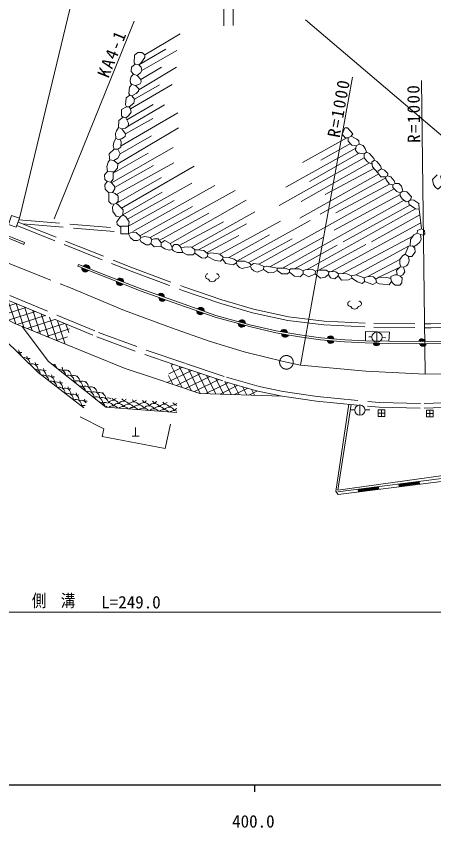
# Model space of a CAD drawing. Units: millimetres, scale not verified. Extents: x 40000 to 680000, y 20000 to 380000.
# Drawn here: x 433044 to 494320, y 198715 to 317904 of the extents above; entities that cross this region are included whole.
import ezdxf
from ezdxf.enums import TextEntityAlignment as Align

# ---------------------------------------------------------------- set-up
doc = ezdxf.new("R2010")
doc.units = ezdxf.units.MM
doc.header["$LTSCALE"] = 1000
doc.linetypes.add('CHAIN', pattern=[18.5, 12, -1.5, 3.5, -1.5])
doc.linetypes.add('DASHED', pattern=[7.5, 6, -1.5])
for name, color, linetype, lineweight in [('M-BGD', 7, 'Continuous', 13), ('M-BMK', 2, 'CHAIN', 13), ('M-STR-HTXT', 7, 'Continuous', 13), ('M-STR-STRC', 7, 'Continuous', 13), ('M-TTL-BAND', 7, 'Continuous', 25)]:
    doc.layers.add(name, color=color, linetype=linetype, lineweight=lineweight)
doc.styles.add('ＭＳ ゴシック', font='')
doc.styles.get('ＭＳ ゴシック').set_extended_font_data('MS Gothic')

msp = doc.modelspace()

# ---------------------------------------------------------------- hatches: boundary and pattern name
at = {"layer": 'M-BGD'}
h = msp.add_hatch(dxfattribs=at)
h.set_pattern_fill('USER', color=256, style=0, pattern_type=2)
h.set_pattern_definition([(18.005, (432394, 274471), (-309.1, 951.03), []), (108.005, (432394, 274471), (-951.03, -309.1), [])])
h.paths.add_polyline_path([(428415, 275038), (432959, 272723), (440292, 269722), (440994, 272413), (431826, 276214), (429169, 277236)])
h = msp.add_hatch(dxfattribs=at)
h.set_pattern_fill('USER', color=256, style=0, pattern_type=2)
h.set_pattern_definition([(26.382, (457561, 265298), (-444.36, 895.85), []), (116.382, (457561, 265298), (-895.85, -444.36), [])])
h.paths.add_polyline_path([(455123, 264158), (459999, 262515), (468296, 262219), (468518, 262861), (465470, 263729), (463243, 264387), (455876, 266866)])

# ---------------------------------------------------------------- linework, layer by layer
for p, q in [((433518, 288260), (440900, 318919)), ((451897, 312228), (457081, 315313)), ((451060, 310787), (455012, 313059)), ((456593, 312873), (451478, 309935)), ((451024, 307087), (456561, 310431)), ((451323, 308633), (454384, 310410)), ((449835, 304280), (455918, 307891)), ((450408, 305721), (454058, 307844)), ((449272, 302708), (453118, 304947)), ((449447, 301739), (454807, 304885)), ((448421, 298883), (456743, 303734)), ((449059, 300639), (453102, 302886)), ((447943, 296208), (456857, 301491)), ((448284, 297695), (452900, 300349)), ((475075, 296417), (481568, 300047)), ((477724, 296742), (482101, 299221)), ((447027, 293411), (456063, 298627)), ((472587, 292823), (482904, 298546)), ((447292, 294838), (452392, 297781)), ((471615, 290096), (484114, 297111)), ((476078, 293651), (483383, 297792)), ((447485, 292734), (453180, 296003)), ((447734, 291703), (456192, 296355)), ((448479, 289731), (459138, 295884)), ((474853, 290692), (484911, 296362)), ((474667, 288259), (486237, 294761)), ((478386, 291745), (485543, 295541)), ((447725, 290382), (454356, 294212)), ((449367, 288106), (458800, 293391)), ((477669, 288847), (487278, 294149)), ((479958, 289033), (487848, 293252)), ((448701, 288724), (454454, 292044)), ((450177, 286281), (462182, 293025)), ((452714, 285427), (465158, 292306)), ((468631, 281507), (488518, 292531)), ((449519, 287049), (456220, 290859)), ((455637, 284538), (466791, 290882)), ((472112, 280900), (489966, 290886)), ((479701, 286462), (489388, 291707)), ((451164, 285654), (458929, 289965)), ((481025, 284777), (490825, 290169)), ((454029, 284989), (461329, 289000)), ((458818, 284000), (468065, 289189)), ((475724, 280689), (491643, 289610)), ((485179, 284770), (492269, 288712)), ((492544, 286657), (492157, 289546)), ((456936, 284210), (463463, 287729)), ((459802, 283588), (466852, 287396)), ((462939, 282956), (471810, 287813)), ((465408, 281946), (476157, 287921)), ((479322, 280394), (492424, 287555)), ((428963, 286508), (434147, 284402)), ((429070, 286789), (434260, 284680)), ((460988, 283137), (465721, 285707)), ((464261, 282483), (470230, 285784)), ((467063, 281706), (473553, 285225)), ((470279, 281094), (478144, 285437)), ((480931, 280113), (491249, 285619)), ((434147, 284402), (434260, 284680)), ((473889, 280787), (480165, 284289)), ((477472, 280586), (484366, 284375)), ((482864, 279913), (490591, 284147)), ((442077, 281176), (442187, 281455)), ((442187, 281455), (446538, 279740)), ((484630, 279655), (489362, 282174)), ((442077, 281176), (446428, 279461)), ((486242, 279603), (489496, 281121)), ((446428, 279461), (451383, 277529)), ((446538, 279740), (451488, 277810)), ((451488, 277810), (456996, 275857)), ((451383, 277529), (456896, 275574)), ((456896, 275574), (462251, 273687)), ((456996, 275857), (462341, 273973)), ((462251, 273687), (467263, 272311)), ((462341, 273973), (467337, 272601)), ((467263, 272311), (471135, 271400)), ((467337, 272601), (471195, 271694)), ((471135, 271400), (474635, 270793)), ((471195, 271694), (474681, 271089)), ((474635, 270793), (477694, 270372)), ((474681, 271089), (477726, 270670)), ((477726, 270670), (481258, 270391)), ((485243, 270808), (484778, 270829)), ((485987, 271530), (485987, 270030)), ((486730, 270704), (487309, 270673)), ((477694, 270372), (481240, 270091)), ((481240, 270091), (484269, 269951)), ((481258, 270391), (484280, 270251)), ((484269, 269951), (487738, 269857)), ((484280, 270251), (487743, 270157)), ((487738, 269857), (496230, 269809)), ((487743, 270157), (496226, 270109)), ((482219, 260098), (482735, 260098)), ((483481, 260807), (483481, 259307)), ((484233, 260088), (484915, 260077)), ((487159, 260120), (486159, 260120)), ((486159, 260120), (486159, 259120)), ((486659, 259120), (486659, 260120)), ((487159, 259120), (487159, 260120)), ((494236, 260049), (493236, 260049)), ((493236, 260049), (493236, 259049)), ((493736, 259049), (493736, 260049)), ((494236, 259049), (494236, 260049)), ((487159, 259620), (486159, 259620)), ((486159, 259120), (487159, 259120)), ((494236, 259549), (493236, 259549)), ((493236, 259049), (494236, 259049)), ((450571, 256248), (450571, 257498)), ((450071, 256249), (451071, 256248)), ((480254, 248044), (501167, 250727)), ((480305, 247647), (501218, 250330)), ((489181, 249189), (489232, 248793)), ((489191, 249110), (492167, 249492)), ((489202, 249031), (492177, 249412)), ((489212, 248951), (492187, 249333)), ((489222, 248872), (492198, 249254)), ((492208, 249174), (492157, 249571)), ((483230, 248426), (483281, 248029)), ((483240, 248346), (486216, 248728)), ((483250, 248267), (486226, 248649)), ((483261, 248188), (486236, 248569)), ((483271, 248108), (486246, 248490)), ((486257, 248411), (486206, 248807))]:
    msp.add_line(p, q, dxfattribs=at)
at = {"layer": 'M-BGD', "linetype": 'DASHED'}
for p, q in [((433316, 287666), (450105, 280957)), ((433432, 288008), (448414, 286762)), ((433949, 287413), (448368, 286214)), ((433112, 287155), (449907, 280444)), ((449907, 280444), (457467, 277632)), ((450105, 280957), (457652, 278150)), ((457652, 278150), (463229, 276231)), ((432086, 276864), (445123, 271458)), ((457467, 277632), (463062, 275707)), ((431826, 276214), (444868, 270806)), ((463062, 275707), (467730, 274338)), ((463229, 276231), (467866, 274871)), ((467730, 274338), (472899, 273211)), ((467866, 274871), (472990, 273754)), ((472899, 273211), (478208, 272577)), ((472990, 273754), (478254, 273126)), ((478254, 273126), (485540, 272776)), ((493907, 272705), (501298, 273017)), ((478208, 272577), (485525, 272226)), ((485525, 272226), (493916, 272155)), ((485540, 272776), (493907, 272705)), ((493916, 272155), (501341, 272468)), ((444868, 270806), (451896, 268217)), ((445123, 271458), (452130, 268877)), ((451896, 268217), (457658, 266261)), ((452130, 268877), (457882, 266924)), ((457658, 266261), (463705, 264232)), ((457882, 266924), (463913, 264901)), ((463913, 264901), (468688, 263540)), ((463705, 264232), (468518, 262861)), ((468688, 263540), (472209, 262773)), ((468518, 262861), (472086, 262083)), ((472209, 262773), (477194, 262075)), ((472086, 262083), (477111, 261380)), ((477111, 261380), (486321, 260467)), ((477194, 262075), (486363, 261167)), ((486363, 261167), (492917, 261026)), ((492917, 261026), (497937, 261200)), ((486321, 260467), (492921, 260326)), ((492921, 260326), (497988, 260501))]:
    msp.add_line(p, q, dxfattribs=at)
at = {"layer": 'M-BGD'}
for points in [[(450378, 312166), (450332, 311081), (450502, 310849), (451060, 310787), (451354, 311004), (451897, 311840), (451897, 312228), (451478, 312600), (450905, 312600)], [(492157, 289546), (491643, 289610), (490690, 290261), (490597, 290680), (490899, 290935), (491411, 290912), (492131, 290400)], [(432366, 288652), (431904, 287295), (433056, 286903), (433518, 288260)], [(448414, 287049), (448414, 285944), (449519, 285944), (449519, 287049)], [(449519, 285944), (449801, 285376), (450317, 284942), (450823, 284942), (451164, 285107), (451309, 285406), (451164, 285654), (450648, 286130), (449832, 286078)]]:
    msp.add_lwpolyline(points, close=True, dxfattribs=at)
for points in [[(450502, 310849), (449960, 310415), (449929, 309796), (450269, 309377), (450796, 309191), (451276, 309578), (451478, 309935), (451401, 310415), (451060, 310787)], [(450269, 309377), (449913, 309052), (449773, 308494), (449804, 308060), (450006, 307874), (450548, 307719), (451214, 307982), (451385, 308277), (451323, 308633), (450796, 309191)], [(450006, 307874), (449680, 307487), (449556, 306573), (449726, 306309), (450021, 306216), (450656, 306542), (450997, 306882), (451044, 307239), (450548, 307719)], [(449726, 306309), (449169, 305907), (449091, 304900), (449215, 304574), (449633, 304574), (450315, 305147), (450408, 305721), (450021, 306216)], [(449215, 304574), (448502, 304187), (448486, 303273), (448734, 303056), (449137, 302963), (449525, 303257), (449912, 303799), (449835, 304280), (449633, 304574)], [(448734, 303056), (448083, 302576), (448052, 301584), (448517, 301352), (449075, 301460), (449447, 301739), (449540, 302204), (449137, 302963)], [(448052, 301584), (447758, 301088), (447603, 300670), (447665, 300004), (448021, 299802), (448501, 299895), (449044, 300236), (449059, 300639), (448517, 301352)], [(481775, 300040), (481326, 300055), (480890, 300574), (481264, 301527), (481651, 301527), (482426, 300628), (482209, 300272)], [(448245, 299846), (448455, 299492), (448408, 298656), (447959, 298392), (447432, 298377), (447277, 298857), (447370, 299368), (447665, 300004)], [(482952, 298893), (482317, 298986), (481775, 299575), (481775, 300040), (482209, 300272), (483046, 299853), (483309, 299590), (483386, 299094)], [(447432, 298377), (446704, 297711), (446734, 296998), (446796, 296812), (447354, 296734), (447959, 297075), (448284, 297695), (447959, 298392)], [(484099, 297700), (483138, 297824), (482859, 298227), (482952, 298893), (483386, 299094), (483944, 298908), (484254, 298459), (484471, 297947)], [(446796, 296812), (446533, 296471), (446347, 295821), (446455, 295108), (447029, 295030), (447462, 295108), (447881, 295588), (447943, 296208), (447354, 296734)], [(485275, 296196), (484594, 296506), (484114, 297111), (484099, 297700), (484471, 297947), (484904, 297730), (485509, 296987), (485617, 296770)], [(486128, 294910), (485322, 295778), (485245, 296460), (485617, 296770), (485989, 296584), (486500, 295917), (486655, 295468)], [(446455, 295108), (446021, 294612), (446068, 293946), (446393, 293651), (446920, 293527), (447292, 293992), (447292, 295077)], [(487243, 294306), (486546, 294337), (486128, 294910), (486159, 295220), (486655, 295468), (487104, 295282), (487600, 294817), (487553, 294445)], [(488297, 293144), (487848, 293252), (487336, 293887), (487243, 294306), (487553, 294445), (488034, 294306), (488514, 293732), (488653, 293329)], [(494808, 294630), (494126, 293902), (494296, 293189), (494560, 292755), (494947, 292507), (495474, 293003), (495489, 293700), (495288, 294475)], [(446393, 293651), (446037, 293125), (446098, 292489), (446641, 291962), (447152, 292024), (447493, 292551), (447477, 292923), (446920, 293527)], [(489397, 291966), (488901, 292167), (488297, 292741), (488297, 293144), (488653, 293329), (489180, 293314), (489567, 292957), (489769, 292198)], [(446641, 291962), (446656, 290676), (446966, 290351), (447353, 290320), (447725, 290382), (448019, 290723), (448019, 291482), (447539, 291854), (447152, 292024)], [(490597, 290680), (490295, 290656), (489706, 291067), (489381, 291517), (489397, 291966), (489769, 292198), (490373, 292090), (491039, 291392), (490899, 290935)], [(447353, 290320), (447183, 289871), (447229, 289220), (447725, 288538), (448282, 288414), (448701, 288724), (448747, 289468), (447957, 290242), (447725, 290382)], [(449519, 287049), (449638, 287724), (449142, 288422), (448701, 288724)], [(448282, 288414), (447810, 287709), (447841, 287306), (448414, 286934)], [(491909, 286037), (491940, 286424), (492544, 286657), (492962, 286455), (493024, 285928), (492810, 285772), (492373, 285835)], [(451164, 285107), (451402, 284776), (452135, 284332), (452517, 284332), (452817, 284518), (452920, 285117), (452714, 285427), (451929, 285551), (451309, 285406)], [(452920, 285117), (453323, 285230), (453860, 285199), (454325, 284621), (454335, 284073), (453302, 284053), (452817, 284518)], [(454325, 284621), (454862, 284951), (455637, 284538), (455916, 284011), (455915, 283639), (455492, 283567), (454862, 283763), (454335, 284073)], [(490872, 284169), (490901, 285092), (491382, 285820), (491909, 286037), (492373, 285835), (492451, 285169), (492296, 284704), (491815, 284333), (491327, 284046)], [(455916, 284011), (456246, 284383), (456763, 284362), (457103, 284063), (457196, 283928), (457516, 283195), (456649, 283205), (456122, 283453), (455915, 283639)], [(457196, 283928), (458157, 284042), (458818, 284000), (459262, 283577), (459241, 283091), (458942, 282854), (458136, 282874), (457516, 283195)], [(490126, 282939), (490436, 283620), (490591, 284147), (491180, 284193), (491521, 283852), (491583, 283248), (491087, 282628), (490601, 282618)], [(459241, 283091), (460254, 282420), (460780, 282378), (461111, 282626), (461142, 283008), (460584, 283473), (459665, 283608), (459262, 283577)], [(461111, 282626), (462237, 282047), (463001, 281954), (463301, 282202), (463394, 282533), (462939, 282956), (462454, 283070), (461545, 283153), (461142, 283008)], [(463301, 282202), (463817, 281575), (464881, 281399), (465367, 281709), (465408, 281946), (465015, 282246), (464261, 282483), (463394, 282533)], [(489496, 281121), (489320, 281524), (489362, 282174), (489734, 282722), (490126, 282939), (490601, 282618), (490725, 281967), (490539, 281451), (490312, 281224), (489899, 281069)], [(465408, 281946), (465611, 281936), (466616, 281908), (467319, 281591), (467498, 281343), (467408, 281144), (466189, 280855), (465797, 280979), (465446, 281350), (465367, 281709)], [(467498, 281343), (467846, 281569), (468631, 281507), (469395, 281124), (469333, 280701), (468816, 280463), (468393, 280329), (467938, 280525), (467567, 280825), (467408, 281144)], [(469333, 280701), (470076, 280236), (470800, 280256), (471326, 280566), (471326, 280886), (470882, 280990), (469746, 281186), (469395, 281124)], [(471326, 280886), (472504, 280907), (473134, 280669), (473155, 280328), (472845, 280091), (472008, 280091), (471326, 280566)], [(473155, 280328), (473867, 279708), (474725, 279646), (475158, 280049), (475148, 280534), (474549, 280793), (473361, 280783), (473134, 280669)], [(475158, 280049), (475985, 279646), (476914, 280049), (476956, 280462), (476543, 280720), (475448, 280679), (475148, 280534)], [(476956, 280462), (477472, 280586), (478588, 280585), (478918, 280296), (478887, 279986), (478391, 279573), (477679, 279439), (476914, 280049)], [(478887, 279986), (479166, 279501), (479786, 279325), (480313, 279759), (480323, 280069), (479931, 280379), (479084, 280399), (478918, 280296)], [(480313, 279759), (480788, 279139), (481821, 279190), (482275, 279418), (482265, 279769), (481563, 280058), (480612, 280141), (480323, 280069)], [(488958, 279902), (488876, 280573), (489320, 281028), (489496, 281121), (489899, 281069), (490095, 280387), (489795, 279902), (489372, 279737)], [(482265, 279769), (482864, 279913), (484104, 279459), (484176, 278932), (483794, 278653), (483112, 278901), (482275, 279418)], [(484176, 278932), (485384, 278518), (485901, 278797), (485839, 279303), (485488, 279634), (484630, 279655), (484104, 279459)], [(485839, 279303), (486242, 279603), (487430, 279551), (488008, 279386), (488101, 278921), (487791, 278456), (486830, 278539), (486293, 278601), (485901, 278797)], [(488008, 279386), (488039, 279685), (488587, 279902), (488958, 279902), (489372, 279737), (489671, 279468), (489630, 278735), (489340, 278404), (488638, 278425), (488339, 278652), (488101, 278921)], [(428415, 275038), (432959, 272723), (433912, 272328), (449053, 266143), (453061, 264852), (459999, 262515), (472086, 262083)], [(433912, 272328), (437775, 267186), (446176, 260491), (456599, 259688)], [(430743, 270575), (431180, 270550), (436253, 265563), (442980, 260368)], [(484280, 270251), (484319, 271589), (487821, 271496), (487743, 270157)], [(481873, 260908), (479964, 248078), (480300, 247647)], [(482211, 260874), (480266, 248275), (503438, 251511), (502671, 252325), (502275, 260976)], [(442410, 259089), (445896, 257310), (445652, 256160), (454925, 254415), (455692, 257971)]]:
    msp.add_lwpolyline(points, dxfattribs=at)
for centre in [(485987, 270780), (483481, 260057)]:
    msp.add_circle(centre, 750, dxfattribs=at)
for centre, radius, start, end in [((443320, 280888), 512, 351.16253, 145.80176), ((443320, 280888), 410, 354.40783, 142.55647), ((443192, 280858), 512, 171.16253, 325.80176), ((443192, 280858), 410, 174.40783, 322.55647), ((443192, 280858), 308, 179.94227, 317.02202), ((443192, 280858), 205, 191.76554, 305.19876), ((443320, 280888), 308, 359.94227, 137.02202), ((443320, 280888), 205, 11.76554, 125.19876), ((448265, 278865), 512, 171.38077, 326.02), ((448265, 278865), 410, 174.62607, 322.77471), ((448304, 278931), 512, 351.38077, 146.02), ((448304, 278931), 410, 354.62607, 142.77471), ((448304, 278931), 308, 0.16051, 137.24026), ((448304, 278931), 205, 11.98378, 125.417), ((461215, 279685), 400, 95.97025, 279.29191), ((461813, 279450), 557, 196.70977, 343.26988), ((462411, 279685), 400, 260.68774, 84.0094), ((448265, 278865), 308, 180.16051, 317.24026), ((448265, 278865), 205, 191.98378, 305.417), ((454271, 276704), 512, 353.15433, 147.79357), ((454271, 276704), 410, 356.39963, 144.54827), ((454506, 276541), 512, 173.15433, 327.79357), ((454271, 276704), 308, 1.93408, 139.01382), ((454506, 276541), 410, 176.39963, 324.54827), ((454271, 276704), 205, 13.75734, 127.19056), ((454506, 276541), 308, 181.93408, 319.01382), ((454506, 276541), 205, 193.75734, 307.19056), ((482101, 275681), 400, 95.97025, 279.29191), ((483297, 275681), 400, 260.68774, 84.0094), ((460050, 274582), 512, 173.26927, 327.90851), ((460050, 274582), 410, 176.51457, 324.66321), ((460121, 274636), 512, 353.26927, 147.90851), ((460050, 274582), 308, 182.04902, 319.12876), ((460121, 274636), 410, 356.51457, 144.66321), ((460050, 274582), 205, 193.87228, 307.3055), ((460121, 274636), 308, 2.04902, 139.12876), ((460121, 274636), 205, 13.87228, 127.3055), ((482699, 275446), 557, 196.70977, 343.26988), ((466168, 272806), 512, 357.32493, 151.96416), ((466168, 272806), 410, 0.57023, 148.71887), ((466168, 272806), 308, 6.10467, 143.18442), ((466168, 272806), 205, 17.92794, 131.36116), ((466143, 272735), 512, 177.32493, 331.96416), ((466143, 272735), 410, 180.57023, 328.71887), ((466143, 272735), 308, 186.10467, 323.18442), ((466143, 272735), 205, 197.92794, 311.36116), ((472335, 271382), 512, 2.83664, 157.47588), ((472335, 271382), 410, 6.08194, 154.23058), ((472505, 271277), 512, 182.83664, 337.47588), ((472335, 271382), 308, 11.61639, 148.69613), ((472505, 271277), 410, 186.08194, 334.23058), ((472335, 271382), 205, 23.43965, 136.87287), ((472505, 271277), 308, 191.61639, 328.69613), ((472505, 271277), 205, 203.43965, 316.87287), ((479165, 270444), 512, 8.15622, 162.79545), ((479165, 270444), 410, 11.40152, 159.55016), ((479165, 270444), 308, 16.93596, 154.01571), ((479165, 270444), 205, 28.75923, 142.19245), ((479203, 270365), 512, 188.15622, 342.79545), ((479203, 270365), 410, 191.40152, 339.55016), ((479203, 270365), 308, 196.93596, 334.01571), ((479203, 270365), 205, 208.75923, 322.19245), ((485920, 270019), 512, 191.13244, 345.77167), ((485920, 270019), 410, 194.37773, 342.52637), ((485920, 270019), 308, 199.91218, 336.99192), ((485920, 270019), 205, 211.73544, 325.16866), ((492606, 270017), 512, 12.35626, 166.99549), ((492606, 270017), 410, 15.60156, 163.7502), ((492748, 269942), 512, 192.35626, 346.99549), ((492606, 270017), 308, 21.13601, 158.21575), ((492748, 269942), 410, 195.60156, 343.7502), ((492606, 270017), 205, 32.95927, 146.39249), ((492748, 269942), 308, 201.13601, 338.21575), ((492748, 269942), 205, 212.95927, 326.39249), ((432929, 267753), 903, 13.81285, 77.18163), ((432564, 268521), 903, 357.32457, 24.29275), ((433770, 267628), 903, 83.147, 109.61452), ((434134, 266860), 903, 357.32457, 97.13751), ((433770, 267628), 903, 357.32457, 23.0668), ((434975, 266735), 903, 84.32917, 109.61452), ((434975, 266735), 903, 357.32457, 21.88462), ((434499, 266092), 903, 26.23943, 64.75506), ((435339, 265967), 903, 357.32457, 109.61452), ((435704, 265199), 903, 6.00654, 89.96158), ((436180, 265842), 903, 85.47241, 109.61452), ((436545, 265074), 903, 357.32457, 109.61452), ((436180, 265842), 903, 357.32457, 20.74139), ((437385, 264949), 903, 86.58072, 109.61452), ((438131, 265940), 903, 17.84561, 85.04674), ((437723, 266686), 903, 0.67485, 8.54289), ((438978, 265865), 903, 102.44009, 112.9648), ((439387, 265120), 903, 4.08478, 98.80757), ((438978, 265865), 903, 0.67485, 30.44667), ((440234, 265044), 903, 0.67485, 112.9648), ((439825, 265789), 903, 0.67485, 7.18763), ((441080, 264968), 903, 106.07464, 112.9648), ((436909, 264306), 903, 3.42334, 101.21854), ((437750, 264181), 903, 357.32457, 109.61452), ((437385, 264949), 903, 357.32457, 19.89564), ((438591, 264056), 903, 87.04336, 109.61452), ((440642, 264299), 903, 0.67485, 109.99124), ((441489, 264223), 903, 0.67485, 112.9648), ((441080, 264968), 903, 0.67485, 7.56523), ((442336, 264147), 903, 106.07439, 112.9648), ((438115, 263414), 903, 0.93806, 103.70382), ((438955, 263289), 903, 357.32457, 109.61452), ((439320, 262521), 903, 358.53611, 106.10577), ((438591, 264056), 903, 357.32457, 19.89593), ((439796, 263164), 903, 87.04307, 109.61452), ((439796, 263164), 903, 357.32457, 19.89622), ((441051, 263553), 903, 23.69966, 79.19269), ((441898, 263478), 903, 0.67485, 112.9648), ((442307, 262733), 903, 8.28832, 94.60403), ((442744, 263402), 903, 0.67485, 112.9648), ((443153, 262657), 903, 0.67485, 112.9648), ((442336, 264147), 903, 0.67485, 7.56548), ((443591, 263326), 903, 106.07415, 112.9648), ((444000, 262581), 903, 0.67485, 112.9648), ((443591, 263326), 903, 0.67485, 7.56573), ((440161, 262396), 903, 357.32457, 109.61452), ((440525, 261628), 903, 357.32457, 108.4361), ((441001, 262271), 903, 87.04278, 109.61452), ((441366, 261503), 903, 357.32457, 109.61452), ((441001, 262271), 903, 357.32457, 19.8965), ((442207, 261378), 903, 87.04249, 109.61452), ((443562, 261912), 903, 0.67485, 106.42158), ((444409, 261836), 903, 0.67485, 112.9648), ((444846, 262506), 903, 106.0739, 112.9648), ((445255, 261760), 903, 0.67485, 112.9648), ((444846, 262506), 903, 0.67485, 7.56598), ((446102, 261685), 903, 106.07365, 112.9648), ((440890, 260860), 903, 41.96061, 62.68127), ((441731, 260735), 903, 357.32457, 109.61452), ((442571, 260610), 903, 33.60568, 109.61452), ((442207, 261378), 903, 357.32457, 19.89679), ((443412, 260485), 903, 87.47968, 109.61452), ((443971, 261166), 903, 31.01892, 71.87343), ((444817, 261091), 903, 0.67485, 112.9648), ((445226, 260345), 903, 12.85092, 90.04143), ((445664, 261015), 903, 6.67846, 112.9648), ((446073, 260270), 903, 60.27912, 112.9648), ((446511, 260939), 903, 61.75146, 112.9648), ((446511, 260251), 903, 29.49374, 85.63721), ((447290, 260592), 903, 29.49374, 141.7722), ((446572, 261048), 903, 29.49374, 56.95552), ((448007, 260137), 903, 29.49374, 141.78369), ((448068, 260934), 903, 114.32186, 141.78369), ((448785, 260478), 903, 29.49374, 141.78369), ((448068, 260934), 903, 29.49374, 56.95564), ((449564, 260820), 903, 114.32174, 141.78369), ((450281, 260364), 903, 29.49374, 141.78369), ((449564, 260820), 903, 29.49374, 56.95575), ((451059, 260706), 903, 114.32163, 141.78369), ((451777, 260250), 903, 29.49374, 141.78369), ((451059, 260706), 903, 29.49374, 56.95586), ((452555, 260592), 903, 114.32151, 141.78369), ((453272, 260136), 903, 29.49374, 141.78369), ((452555, 260592), 903, 29.49374, 56.95598), ((454050, 260478), 903, 114.3214, 141.78369), ((454050, 260478), 903, 29.49374, 56.95609), ((455546, 260364), 903, 114.32128, 141.78369), ((455546, 260364), 903, 29.49374, 56.95621), ((457042, 260250), 903, 118.81635, 141.78369), ((442095, 259967), 903, 34.20006, 70.44182), ((442936, 259842), 903, 76.69778, 109.61452), ((445733, 259909), 903, 38.50701, 53.87455), ((447229, 259795), 903, 38.39916, 132.78307), ((448724, 259681), 903, 38.29151, 132.89073), ((449503, 260022), 903, 29.49374, 141.78369), ((450220, 259567), 903, 38.18404, 132.9982), ((450998, 259908), 903, 29.49374, 141.78369), ((451716, 259453), 903, 38.07675, 133.10549), ((452494, 259794), 903, 29.49374, 141.78369), ((453211, 259338), 903, 37.96965, 133.21259), ((453990, 259680), 903, 29.49374, 141.78369), ((454768, 260022), 903, 29.49374, 141.78369), ((454707, 259224), 903, 37.86273, 133.31951), ((455485, 259566), 903, 29.49374, 141.78369), ((456264, 259908), 903, 67.79584, 141.78369), ((456203, 259110), 903, 63.88069, 133.42624), ((456981, 259452), 903, 114.79299, 141.78369)]:
    msp.add_arc(centre, radius, start, end, dxfattribs=at)
at = {"layer": 'M-BMK'}
for points in [[(376766, 296466), (380543, 296186), (385656, 295511), (391688, 294521), (396778, 293439), (403140, 291791), (410251, 289559), (420918, 285896), (426949, 283594), (440997, 278014), (448945, 274666), (455812, 272120), (461355, 270201), (466479, 268632), (470256, 267678), (472696, 267073)], [(472696, 267073), (474741, 266678), (484332, 265799), (493065, 265327), (499475, 265382), (503345, 265730), (507494, 266183), (513211, 267088), (520532, 268481), (529283, 270467), (533710, 271547), (544662, 273954), (553918, 275992), (562285, 277769), (569833, 279441)]]:
    msp.add_lwpolyline(points, dxfattribs=at)
msp.add_circle((472696, 267073), 1000, dxfattribs=at)
at = {"layer": 'M-STR-HTXT'}
for p, q in [((438600, 288144), (450371, 317177)), ((526153, 274287), (475512, 317352)), ((474741, 266678), (482408, 308939)), ((492526, 308466), (493065, 265327)), ((312617, 230404), (570442, 230358))]:
    msp.add_line(p, q, dxfattribs=at)
at = {"layer": 'M-STR-STRC'}
for p, q in [((463526, 334069), (463523, 316479)), ((464870, 334069), (464867, 316560))]:
    msp.add_line(p, q, dxfattribs=at)
at = {"layer": 'M-TTL-BAND'}
for p, q in [((40000, 205000), (579000, 205000)), ((468000, 205000), (468000, 204000))]:
    msp.add_line(p, q, dxfattribs=at)

# ---------------------------------------------------------------- texts
at = {"layer": 'M-STR-HTXT', "style": 'ＭＳ ゴシック', "width": 0.85}
msp.add_text('側\u3000溝', height=1833, rotation=359.99, dxfattribs=at).set_placement((435335, 232079), align=Align.MIDDLE_LEFT)
at = {"layer": 'M-STR-HTXT', "style": 'ＭＳ ゴシック'}
msp.add_text('L=249.0', height=1833, rotation=359.99, dxfattribs=at).set_placement((449878, 230379), align=Align.BOTTOM_CENTER)
at = {"layer": 'M-STR-HTXT', "char_height": 1833, "attachment_point": 4, "style": 'ＭＳ ゴシック'}
for s, insert, rotation in [('\\T1.16;KA4-1', (445726, 309047), 67.931), ('\\T1.16;R=1000', (479613, 300135), 79.718), ('\\T1.16;R=1000', (491431, 299296), 90.716)]:
    msp.add_mtext(s, dxfattribs=dict(at, insert=insert, rotation=rotation))
at = {"layer": 'M-TTL-BAND', "style": 'ＭＳ ゴシック'}
msp.add_text('400.0', height=1833, dxfattribs=at).set_placement((467844, 198195), align=Align.BOTTOM_CENTER)

doc.saveas('drawing.dxf')
